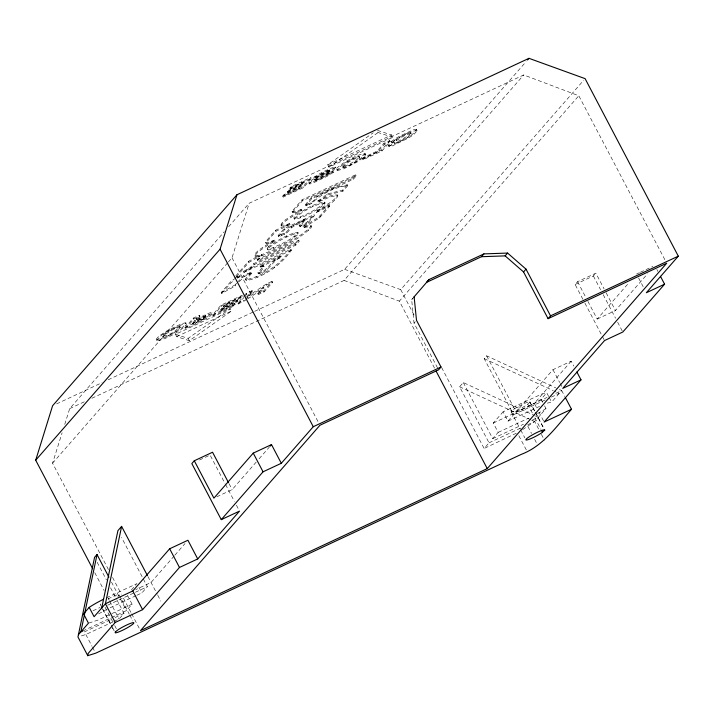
<?xml version="1.0" encoding="UTF-8"?>
<svg xmlns="http://www.w3.org/2000/svg" width="714" height="714" viewBox="0 0 714 714"><rect width="100%" height="100%" fill="white"/><g stroke="black" fill="none" stroke-linecap="round" stroke-linejoin="round"><path stroke-width="0.54" stroke-dasharray="3.57 2.68" d="M305.244 204.864L311.125 197.814L352.805 178.339L356.134 174.528L356.625 175.465L353.296 179.276L311.616 198.751L305.735 205.48C306.895 206.533 309.653 204.142 311.134 203.713C321.166 194.235 333.581 187.327 347.736 185.711L347.245 184.774L331.805 188.505L317.792 196.047L313.553 200.893L308.653 203.785L305.244 204.864L305.735 205.802M259.932 266.019L263.653 265.858L257.906 272.873L258.397 273.801C268.794 272.561 272.23 260.11 281.762 256.978L281.271 256.04L259.932 266.019L260.414 266.947L263.743 266.518L264.1 267.277L258.397 273.801M314.758 179.955L319.497 178.107A9.452 1.267 -27.7 0 0 326.825 174.136L332.965 171.315L333.456 172.244L327.315 175.073A9.452 1.267 -27.7 0 1 319.988 179.044L315.249 180.883C315.151 176.081 328.047 173.948 331.582 170.298A8.604 1.151 -27.7 0 0 334.607 168.165L335.161 167.62A9.389 1.258 -27.7 0 0 333.84 167.058L322.826 171.86L313.321 177.545L313.812 178.473L317.962 176.983L323.674 173.547L330.011 170.914L329.52 169.986L327.503 170.584L317.471 176.046L313.321 177.545M315.249 180.883L314.803 179.66M257.62 260.646L262.038 255.594C279.469 248.811 297.417 240.779 311.108 227.828L311.456 226.284L303.905 227.552L303.414 226.624L310.965 225.356L310.617 226.891C296.926 239.842 278.978 247.874 261.547 254.657L257.129 259.717L257.62 260.646L299.282 241.18L298.791 240.252L257.129 259.717M281.004 225.115L281.361 223.625L284.699 220.305L301.362 209.425L301.852 210.362L285.189 221.233L281.851 224.562L281.494 226.052L284.904 226.079L290.089 224.624L289.598 223.687L284.413 225.142L281.004 225.115L281.494 226.052M316.186 212.504L331.26 203.106L336.035 199.17L337.847 195.895C330.85 195.484 324.406 199.697 318.007 202.089L317.516 201.152C323.915 198.769 330.359 194.556 337.356 194.958L335.544 198.242L330.769 202.178L315.695 211.567L316.186 212.504L329.672 206.203L329.181 205.266L315.695 211.567M333.456 172.244L332.09 173.216A14.137 1.892 -27.7 0 1 327.021 176.331L313.062 183.052L309.796 184.016L308.769 182.936C314.124 176.715 323.576 175.341 329.52 169.986M309.26 183.873C314.615 177.652 324.067 176.278 330.011 170.914M108.421 569.558L52.568 463.181L62.118 432.764M64.751 424.366L69.686 408.64L224.241 231.764M228.355 261.993L232.014 257.808L249.141 203.267L523.737 74.961L578.804 95.774L665.162 260.28M294.061 218.493C305.056 216.083 315.285 210.086 324.129 203.204L324.584 202.017C313.384 203.526 302.308 210.282 293.802 217.761L294.552 219.421C305.538 217.02 315.775 211.014 324.62 204.142L325.075 202.946L324.584 202.017M205.757 315.883L203.338 317.98L192.387 323.308L192.878 324.245L203.829 318.917L206.051 317.257L205.757 315.883L194.842 320.506L192.387 323.308M100.567 603.973L100.558 604.812M530.029 402.053L527.253 404.615A10.648 1.428 -27.7 0 1 512.831 411.791A10.648 1.428 -27.7 0 1 516.606 407.48A10.648 1.428 -27.7 0 1 529.717 401.795L535.107 411.71M156.661 340.783C161.302 333.161 171.476 329.216 179.616 326.102C176.59 331.483 168.352 335.455 162.328 336.348A40.127 5.373 -27.7 0 1 164.97 333.322C208.399 308.823 175.207 338.65 156.661 340.783L156.223 339.159L158.758 336.258L168.183 330.038L181.892 323.629L185.613 322.746L186.488 323.799M179.839 326.378L180.33 327.307C174.475 334.339 164.755 337.945 156.17 339.846M342.417 166.353L344.969 163.435L351.654 159.329L358.339 156.536L359.097 156.473L359.811 157.66A38.743 5.194 -27.7 0 1 357.268 160.579C353.492 162.31 345.906 169.637 342.417 166.353C347.379 166.192 352.502 162.399 356.777 159.641A38.743 5.194 -27.7 0 0 359.32 156.723M342.907 167.281C346.888 162.265 353.796 158.481 359.811 157.66M437.548 367.888L414.049 323.121L411.666 299.666L413.094 298.024M228.632 226.74L249.141 203.267M282.717 196.154L284.092 194.583L298.541 187.827L300.692 185.363L301.183 186.3L299.032 188.764L284.583 195.511L283.208 197.091L282.717 196.154L302.977 186.684L311.161 177.322L311.652 178.259L303.468 187.621L283.208 197.091M289.893 188.184L303.977 181.606L304.467 182.543L290.384 189.121L289.893 188.184L291.267 186.613L311.161 177.322M301.183 186.3L287.804 192.557L287.314 191.62L288.688 190.049L302.067 183.793L303.977 181.606M290.384 189.121L291.758 187.55L311.652 178.259M287.804 192.557L289.179 190.977L302.558 184.73L304.467 182.543M52.568 463.181L227.623 262.832M196.27 318.872L209.256 313.062L211.496 312.464L212.469 313.482L210.175 316.106L205.195 319.194L185.444 328.681L184.953 327.753L193.432 318.042L199.447 315.24L199.938 316.168L196.761 319.81L196.27 318.872L199.447 315.24M185.444 328.681L193.922 318.979L199.938 316.168M192.878 324.245L195.333 321.434L206.248 316.82M289.598 223.687L275.595 230.229L265.59 241.68A19.287 2.588 -27.7 0 0 269.249 242.019L274.515 240.1L275.006 241.029L269.232 244.465A30.568 4.097 -27.7 0 0 256.237 253.907L255.13 255.844L255.505 256.835L260.199 256.13L259.709 255.201L255.014 255.907L254.639 254.916L255.746 252.97A30.568 4.097 -27.7 0 1 268.741 243.536L274.515 240.1M301.852 210.362L293.695 212.808L291.946 211.38L302.049 199.813L356.134 174.528M236.655 283.199L235.227 284.841L235.709 285.77L221.688 293.481L221.197 292.544L230.568 281.816L234.683 278.71M235.772 275.899L248.436 261.404L259.709 255.201M292.437 212.308L302.54 200.75L356.625 175.465M221.688 293.481L231.059 282.753L233.442 280.897M236.263 276.827L248.927 262.341L260.199 256.13M290.089 224.624L276.086 231.166L266.081 242.617A19.287 2.588 -27.7 0 0 269.74 242.956L275.006 241.029M237.369 282.378L243.706 275.622L251.203 272.391L251.694 273.328L245.884 279.968L246.455 280.745C264.412 276.604 280.905 265.34 291.428 250.168L290.937 249.231L243.429 271.436L243.92 272.373L291.428 250.168M243.429 271.436L250.212 267.634L253.684 263.662L295.346 244.197L298.791 240.252M268.589 246.562L267.286 248.053A18.716 2.508 -27.7 0 0 273.248 247.571C281.941 243.617 291.276 239.806 298.033 232.853L297.854 232.327C287.099 234.121 277.541 240.573 268.589 246.562L269.08 247.499L267.777 248.99A18.716 2.508 -27.7 0 0 273.739 248.508M305.083 220.296L291.705 227.507L287.653 232.139L284.511 234.254L278.603 236.477L278.112 235.54L284.19 228.587L314.017 214.628L314.508 215.566C312.098 217.832 303.682 229.64 299.13 225.615L304.592 219.368L305.083 220.296L299.621 226.552M278.603 236.477L284.681 229.524L314.508 215.566M239.288 281.673L244.197 276.559L251.694 273.328M243.92 272.373L250.703 268.571L254.175 264.599L295.837 245.134L299.282 241.18M235.084 304.53L220.492 311.34L220.001 310.411L234.594 303.593L235.084 304.53L233.656 306.154L213.058 315.784L212.567 314.847L221.045 305.146L242.028 295.346L242.519 296.274L241.091 297.908L226.124 304.896L223.901 307.448L223.411 306.511L225.633 303.968L240.6 296.97L242.028 295.346M213.058 315.784L221.536 306.083L242.519 296.274M245.884 279.968L245.393 279.031L251.203 272.391M304.592 219.368L291.214 226.57L287.171 231.202L284.02 233.317L278.112 235.54M220.001 310.411L221.983 308.145L235.843 301.665L237.262 300.041L237.753 300.969L236.334 302.602L222.473 309.082L220.492 311.34M347.245 184.774L342.461 190.254L326.709 194.083L323.121 197.448L317.516 201.152M347.736 185.711L342.952 191.191L327.199 195.02L323.612 198.385L318.007 202.089M212.567 314.847L233.166 305.226L234.594 303.593M362.417 158.919L363.792 157.348L377.135 151.109L383.945 143.318L389.746 140.604L390.237 141.533L382.052 150.904L362.899 159.847L362.417 158.919L381.562 149.967L389.746 140.604M257.906 272.873C268.303 271.623 271.739 259.182 281.271 256.04M299.13 225.615C305.485 225.276 310.304 219.207 314.017 214.628M246.794 299.496L238.262 304.003L237.771 303.075L243.42 296.605M244.126 295.792L246.25 293.374L252.185 290.598L252.676 291.535L246.982 298.05M362.899 159.847L364.274 158.276L377.626 152.046L384.435 144.246L390.237 141.533M238.262 304.003L243.911 297.542M244.616 296.729L246.741 294.302L252.676 291.535M246.491 297.113L252.185 290.598M303.414 226.624L318.855 217.083L329.181 205.266M290.937 249.231C280.415 264.412 263.921 275.666 245.964 279.808L245.393 279.031M303.905 227.552L319.345 218.011L329.672 206.203M257.79 293.713L263.484 287.198L263.975 288.135L258.281 294.65L257.79 293.713L263.725 290.946L272.204 281.245L272.694 282.173L264.216 291.874L258.281 294.65M254.675 311.34L344.612 269.321L526.057 61.681M91.883 398.269L344.077 280.432L523.737 74.961M131.376 590.005L136.294 584.373M344.612 269.321L400.732 289.643L583.641 80.316M114.195 621.305L119.086 619.02L124.004 613.397L116.775 599.626M111.58 617.539L126.458 610.586L132.072 604.169L127.654 595.762M136.981 595.217L141.899 592.915L147.361 586.667L121.541 537.499M174.18 555.974L151.047 582.454L135.678 589.63M174.903 555.144L185.024 543.559M216.797 496.792L232.166 489.608L256.201 462.101M259.12 458.772L269.312 447.098M434.514 368.129L399.349 301.147L578.804 95.774M411.666 299.666L413.513 297.559M414.049 323.121L415.271 321.711M441.654 367.576L484.119 448.472L489.036 442.841L459.602 386.783L463.297 382.561L534.349 415.45M548.682 396.502L546.719 392.771L542.372 393.789L503.111 411.782L508.011 421.126L513.616 414.709L484.19 358.651L486.645 355.84L555.697 387.8M582.865 299.246L575.118 284.502L577.581 281.682L595.833 273.159L604.089 288.893M575.118 284.502L593.37 275.97L595.833 273.159M463.297 382.561L492.722 438.619L498.176 432.381L493.276 423.036L503.111 411.782M486.645 355.84L516.079 411.898L552.948 369.691L571.2 361.168L573.788 366.086M587.908 301.353L597.199 319.06L628.516 283.217M571.2 361.168L534.331 403.365L536.91 408.283M597.199 319.06L615.45 310.528L647.5 273.855M493.276 423.036L523.79 408.774A21.625 2.901 -27.7 0 0 538.356 400.982L541.069 399.233L546.719 392.771M522.612 429.649L534.661 421.519L545.978 408.578L543.524 403.91M547.281 403.133L551.627 402.116L561.704 390.576L556.706 388.264M315.293 180.588L332.072 171.226A8.604 1.151 -27.7 0 0 335.098 169.102L335.651 168.558A9.389 1.258 -27.7 0 0 334.331 167.995L323.317 172.797L313.812 178.473M273.248 247.571L273.739 248.508C282.432 244.545 291.767 240.734 298.523 233.79L297.854 232.327M391.245 141.64L394.057 139.56A13.914 1.865 -27.7 0 1 399.786 136.088L412.826 130.002L416.396 129.172L417.36 130.475L413.924 134.402L408.899 137.82L392.602 145.799A13.914 1.865 -27.7 0 1 389.228 146.584L388.202 145.129L394.137 142.059L395.386 142.345L399.617 140.649L408.274 135.58A39.511 5.293 -27.7 0 0 410.827 132.661C403.785 132.875 398.01 139.721 391.245 141.64L391.736 142.577C398.501 140.658 404.276 133.813 411.318 133.598A39.511 5.293 -27.7 0 1 408.765 136.517L397.591 142.693L394.904 143.371L394.137 142.059M391.736 142.577L394.547 140.497A13.914 1.865 -27.7 0 1 400.277 137.017L410.479 132.054L417.253 130.216M332.965 171.315L331.599 172.279A14.137 1.892 -27.7 0 1 326.53 175.403L315.097 181.079L308.769 182.936M392.843 137.302L378.108 132.536L376.885 130.198L391.611 134.964L392.843 137.302L328.958 167.147L327.735 164.818L373.243 132.759M328.958 167.147L378.108 132.536M175.492 334.295L188.121 338.382L230.247 308.707L231.47 311.045L189.344 340.721L176.715 336.624L175.492 334.295L230.247 308.707M269.08 247.499C278.032 241.502 287.59 235.058 298.345 233.264M247.392 296.515L266.384 283.958L272.204 281.245M245.402 299.157L266.875 284.895L272.694 282.173M247.696 298.898L263.975 288.135M545.978 408.578L543.265 410.327A21.625 2.901 -27.7 0 1 536.169 414.37M325.075 202.946C313.865 204.463 302.798 211.219 294.293 218.698L294.552 219.421M236.932 277.237L240.413 275.158L240.904 276.086L237.423 278.165M221.197 292.544L235.227 284.841M170.369 334.598C175.698 331.305 183.195 328.735 185.997 322.871M388.782 146.424L394.628 142.996M516.32 433.237L484.119 448.472M327.735 164.818L391.611 134.964M287.314 191.62L300.692 185.363M234.629 277.862L240.413 275.158M237.048 277.889L240.904 276.086M260.414 266.947L281.762 256.978M223.411 306.511L237.262 300.041M196.761 319.81L208.104 314.615L212.469 313.482M223.901 307.448L237.753 300.969M184.953 327.753C193.28 322.398 205.552 320.461 211.978 312.553M237.771 303.075L243.59 300.353L244.081 301.29M176.715 336.624L231.47 311.045M56.629 403.883L102.093 382.633M108.162 379.803L253.666 311.813M69.686 408.64L84.823 401.571M199.518 459.994L210.086 455.05L225.062 483.574M636.531 274.042L639.414 272.694M640.378 272.248L652.864 266.411M106.475 597.832L136.999 583.57M516.079 411.898L547.04 397.43M555.84 393.316L561.704 390.576L564.801 396.475M92.998 610.773L100.031 607.489M513.616 414.709L545.362 399.876M551.315 397.1L559.249 393.387L554.242 391.076M107.68 605.213L134.464 592.691M135.455 592.236L147.361 586.667M508.011 421.126L542.176 405.177M135.99 595.672L111.384 607.177A21.625 2.901 -27.7 0 0 107.412 609.104M498.176 432.381L528.699 418.118M132.072 604.169L97.907 620.118L88.456 623.179M492.722 438.619L523.478 424.25M532.403 420.082L538.356 417.306L535.348 415.914M82.815 630.98L110.59 618.003M84.323 631.935L111.107 619.422M115.079 617.565L124.004 613.397M489.036 442.841L520.774 428.007M527.717 424.768L534.661 421.519L539.311 430.372M113.223 621.769L85.832 634.514L78.942 636.674M168.683 335.598C166.88 335.875 163.327 339.221 162.328 336.348M301.362 209.425L294.873 211.647L291.946 211.38M336.472 169.736C345.933 167.192 360.713 161.73 364.899 153.224C356.188 155.17 348.262 159.972 340.819 164.764C339.409 166.326 335.214 168.218 336.963 170.673L343.782 168.816L357.402 161.882L363.899 157.089L365.863 154.536L365.265 153.34M365.755 154.278C355.572 156.991 343.086 161.775 336.963 170.673M388.291 145.495L388.737 145.647A13.914 1.865 -27.7 0 0 392.111 144.862C400.643 140.81 411.692 137.516 416.762 129.279M344.077 280.432L399.349 301.147M484.19 358.651L553.243 390.612M459.602 386.783L530.663 419.671M531.662 420.135L534.661 421.519M180.33 327.307C175.189 327.476 169.887 331.394 165.461 334.259A40.127 5.373 -27.7 0 0 162.819 337.276M656.853 269.446L657.88 271.418M638.602 277.978L643.243 286.832M606.159 292.829L615.45 310.528M593.37 275.97L600.599 289.741M603.187 294.659L615.575 318.257M617.637 322.192L622.287 331.046M577.581 281.682L585.837 297.417M584.936 303.182L601.973 335.642M602.491 336.624L604.035 339.569M552.948 369.691L559.66 382.481M560.178 383.463L561.731 386.417M410.827 132.661L411.318 133.598M549.173 397.439L551.627 402.116M541.069 399.233L543.033 402.973M396.332 139.56L396.823 140.488M538.972 412.219L544.139 422.054M535.616 412.683L543.738 428.141M529.815 401.875L534.893 411.541M535.402 412.513L543.524 427.972M527.753 404.249L532.822 413.915M534.857 417.779L540.944 429.373M541.382 434.308L544.479 440.208M388.202 145.129L388.693 146.058M383.945 143.318L384.435 144.246M527.941 426.553L531.546 433.443M534.652 439.342L536.714 443.278M381.562 149.967L382.052 150.904M377.135 151.109L377.626 152.046M511.135 411.746L520.265 429.141M520.774 430.105L524.835 437.834M518.837 435.692L526.584 450.445M363.792 157.348L364.274 158.276M352.805 178.339L353.296 179.276M400.732 289.643L415.236 317.266M335.491 167.005L335.982 167.942M342.461 190.254L342.952 191.191M329.431 170.298L329.922 171.235M328.868 170.075L329.359 171.012M328.815 170.833L329.306 171.771M328.743 172.842L329.234 173.779M327.788 171.494L328.279 172.431M337.356 194.958L337.847 195.895M331.805 188.505L332.296 189.442M317.471 176.046L317.962 176.983M326.709 194.083L327.199 195.02M316.32 178.509L316.811 179.446M315.383 179.134L315.874 180.071M315.552 179.785L316.043 180.722M324.129 203.204L324.62 204.142M317.792 196.047L318.283 196.975M313.553 200.893L314.044 201.821M311.125 197.814L311.616 198.751M319.952 215.824L320.443 216.761M302.067 183.793L302.558 184.73M302.977 186.684L303.468 187.621M318.855 217.083L319.345 218.011M312.562 205.739L313.053 206.667M310.644 202.776L311.134 203.713M308.653 203.785L309.144 204.722M298.541 187.827L299.032 188.764M306.931 204.543L307.422 205.471M305.779 204.9L306.261 205.828M302.049 199.813L302.54 200.75M305.797 209.22L306.288 210.157M291.267 186.613L291.758 187.55M310.965 225.356L311.456 226.284M307.805 221.733L308.296 222.67M288.688 190.049L289.179 190.977M305.985 222.938L306.476 223.875M308.234 229.622L308.725 230.551M303.896 224.134L304.387 225.071M300.032 216.985L300.523 217.913M301.549 225.231L302.04 226.168M284.092 194.583L284.583 195.511M292.517 211.603L293.008 212.54M299.934 225.794L300.424 226.731M291.214 226.57L291.705 227.507M293.865 232.978L294.355 233.915M294.418 236.263L294.909 237.2M295.346 244.197L295.837 245.134M284.19 228.587L284.681 229.524M285.895 232.175L286.385 233.112M286.421 236.057L286.912 236.994M284.02 233.317L284.511 234.254M281.405 234.656L281.896 235.593M279.709 235.352L280.2 236.289M275.595 230.229L276.086 231.166M274.801 259.646L275.292 260.574M265.679 242.51L266.17 243.447M267.589 248.945L268.08 249.873M274.283 266.733L274.774 267.67M261.547 254.657L262.038 255.594M261.369 254.871L261.859 255.799M266.884 268.705L267.375 269.642M263.653 265.858L264.144 266.795M257.897 255.594L258.388 256.522M262.44 265.59L262.93 266.527M264.126 272.712L264.617 273.649M255.014 255.907L255.505 256.835M260.173 266.036L260.664 266.974M261.547 271.811L262.038 272.748M266.384 283.958L266.875 284.895M259.369 272.712L259.86 273.649M253.684 263.662L254.175 264.599M256.781 276.327L257.272 277.264M248.436 261.404L248.927 262.341M263.725 290.946L264.216 291.874M250.212 267.634L250.703 268.571M250.203 272.578L250.694 273.516M249.489 272.712L249.98 273.649M247.74 273.435L248.231 274.363M243.706 275.622L244.197 276.559M232.014 257.808L318.382 422.304M246.25 293.374L246.741 294.302M240.6 296.97L241.091 297.908M235.843 301.665L236.334 302.602M233.166 305.226L233.656 306.154M225.633 303.968L226.124 304.896M221.045 305.146L221.536 306.083M221.983 308.145L222.473 309.082M205.15 315.9L205.641 316.837M204.713 317.078L205.204 318.007M203.776 316.382L204.266 317.319M203.338 317.98L203.829 318.917M201.482 319.006L201.973 319.943M194.842 320.506L195.333 321.434M193.432 318.042L193.922 318.979M188.121 338.382L189.344 340.721M229.069 483.708L232.166 489.608M225.579 484.556L234.353 501.273M236.423 505.209L238.485 509.144M147.95 576.546L157.241 594.253M157.758 595.235L160.855 601.134M138.953 587.31L141.899 592.915M112.553 577.439L121.344 594.182M123.415 598.127L131.171 612.898M131.688 613.888L139.962 629.65M119.14 594.869L129.288 614.192M129.796 615.165L132.84 620.957M111.491 582.062L119.747 597.796M120.264 598.778L126.458 610.586M97.158 562.257L106.448 579.955M110.581 587.827L116.257 598.644M94.748 572.655L104.065 590.416M108.207 598.305L109.242 600.278M109.76 601.268L119.086 619.02M105.056 607.195L112.669 621.689M114.695 625.553L117.239 630.391M100.451 604.731L101.977 607.623M102.477 608.596L112.125 626.954M112.633 627.927L114.151 630.819M102.771 609.39L110.893 624.857M111.402 625.821L113.937 630.649M85.832 634.514L92.035 646.313M92.543 647.295L94.614 651.23M98.603 613.897A21.625 2.901 -27.7 0 1 106.413 609.613M108.064 598.966A10.648 1.428 -27.7 0 1 117.435 594.816A10.648 1.428 -27.7 0 1 117.864 596.324"/><path stroke-width="1.07" d="M108.903 577.144L97.033 554.528L94.569 557.339L77.96 636.986L87.768 655.675L95.649 653.194L101.522 650.499L521.309 454.363C543.283 445.991 556.67 426.312 571.512 409.265L565.318 397.457M87.768 655.675L88.188 653.399L115.222 622.456L142.604 609.667L179.473 567.46L197.724 558.937L239.52 511.108L221.269 519.64L191.834 463.582L194.297 460.771L212.549 452.239L228.551 482.726M97.033 554.528L80.834 631.899L82.815 630.98M101.727 607.989L117.926 530.618L121.612 526.396L147.432 575.564M121.612 526.396L105.413 603.767L94.105 616.717L89.196 607.373L91.91 605.624A21.625 2.901 -27.7 0 1 103.512 599.26M92.668 568.71L35.7 460.2L52.586 405.766L236.95 194.77L528.976 58.325L585.105 78.647L678.3 256.156L646.34 292.731L664.591 284.199L660.468 276.336M35.7 460.2L220.073 249.195L236.95 194.77M413.799 297.194L429.034 279.549L483.922 253.898L507.592 253.068L526.013 269.133L550.539 315.847L548.084 318.667L523.558 271.954L505.128 255.88L481.459 256.71L426.57 282.36L429.034 279.549M527.512 60.003L528.976 58.325M89.196 607.373L83.547 613.835L88.456 623.179L78.37 634.719M115.222 622.456L105.413 603.767L132.795 590.978L169.664 548.78L187.916 540.248L197.724 558.937M221.269 519.64L263.055 471.811L281.307 463.288L271.498 444.599L253.247 453.131L213.914 498.14L194.297 460.771M270.044 446.268L271.498 444.599M281.307 463.288L313.267 426.713L441.029 367.014L416.503 320.3L414.129 296.854M481.459 256.71L483.922 253.898M505.128 255.88L507.592 253.068M523.558 271.954L526.013 269.133M441.029 367.014L438.574 369.834L319.934 425.258L140.48 630.632L487.26 468.607L666.715 263.234L548.084 318.667M576.885 371.985L581.009 379.857L544.139 422.054L571.512 409.265M664.591 284.199L622.804 332.028L604.553 340.551L562.757 388.38L581.009 379.857M550.539 315.847L678.3 256.156M541.453 430.346L542.461 432.273M436.067 371.084L487.26 468.607M220.073 249.195L313.267 426.713M253.247 453.131L263.055 471.811M169.664 548.78L179.473 567.46M132.795 590.978L142.604 609.667M115.275 632.006L115.266 632.836A10.648 1.428 -27.7 0 0 128.386 627.16A10.648 1.428 -27.7 0 0 132.152 622.84A10.648 1.428 -27.7 0 0 117.73 630.025L115.275 632.006M544.746 430.078L541.971 432.639A10.648 1.428 -27.7 0 1 527.548 439.824A10.648 1.428 -27.7 0 1 531.314 435.504A10.648 1.428 -27.7 0 1 544.434 429.828L544.746 430.078"/></g></svg>
